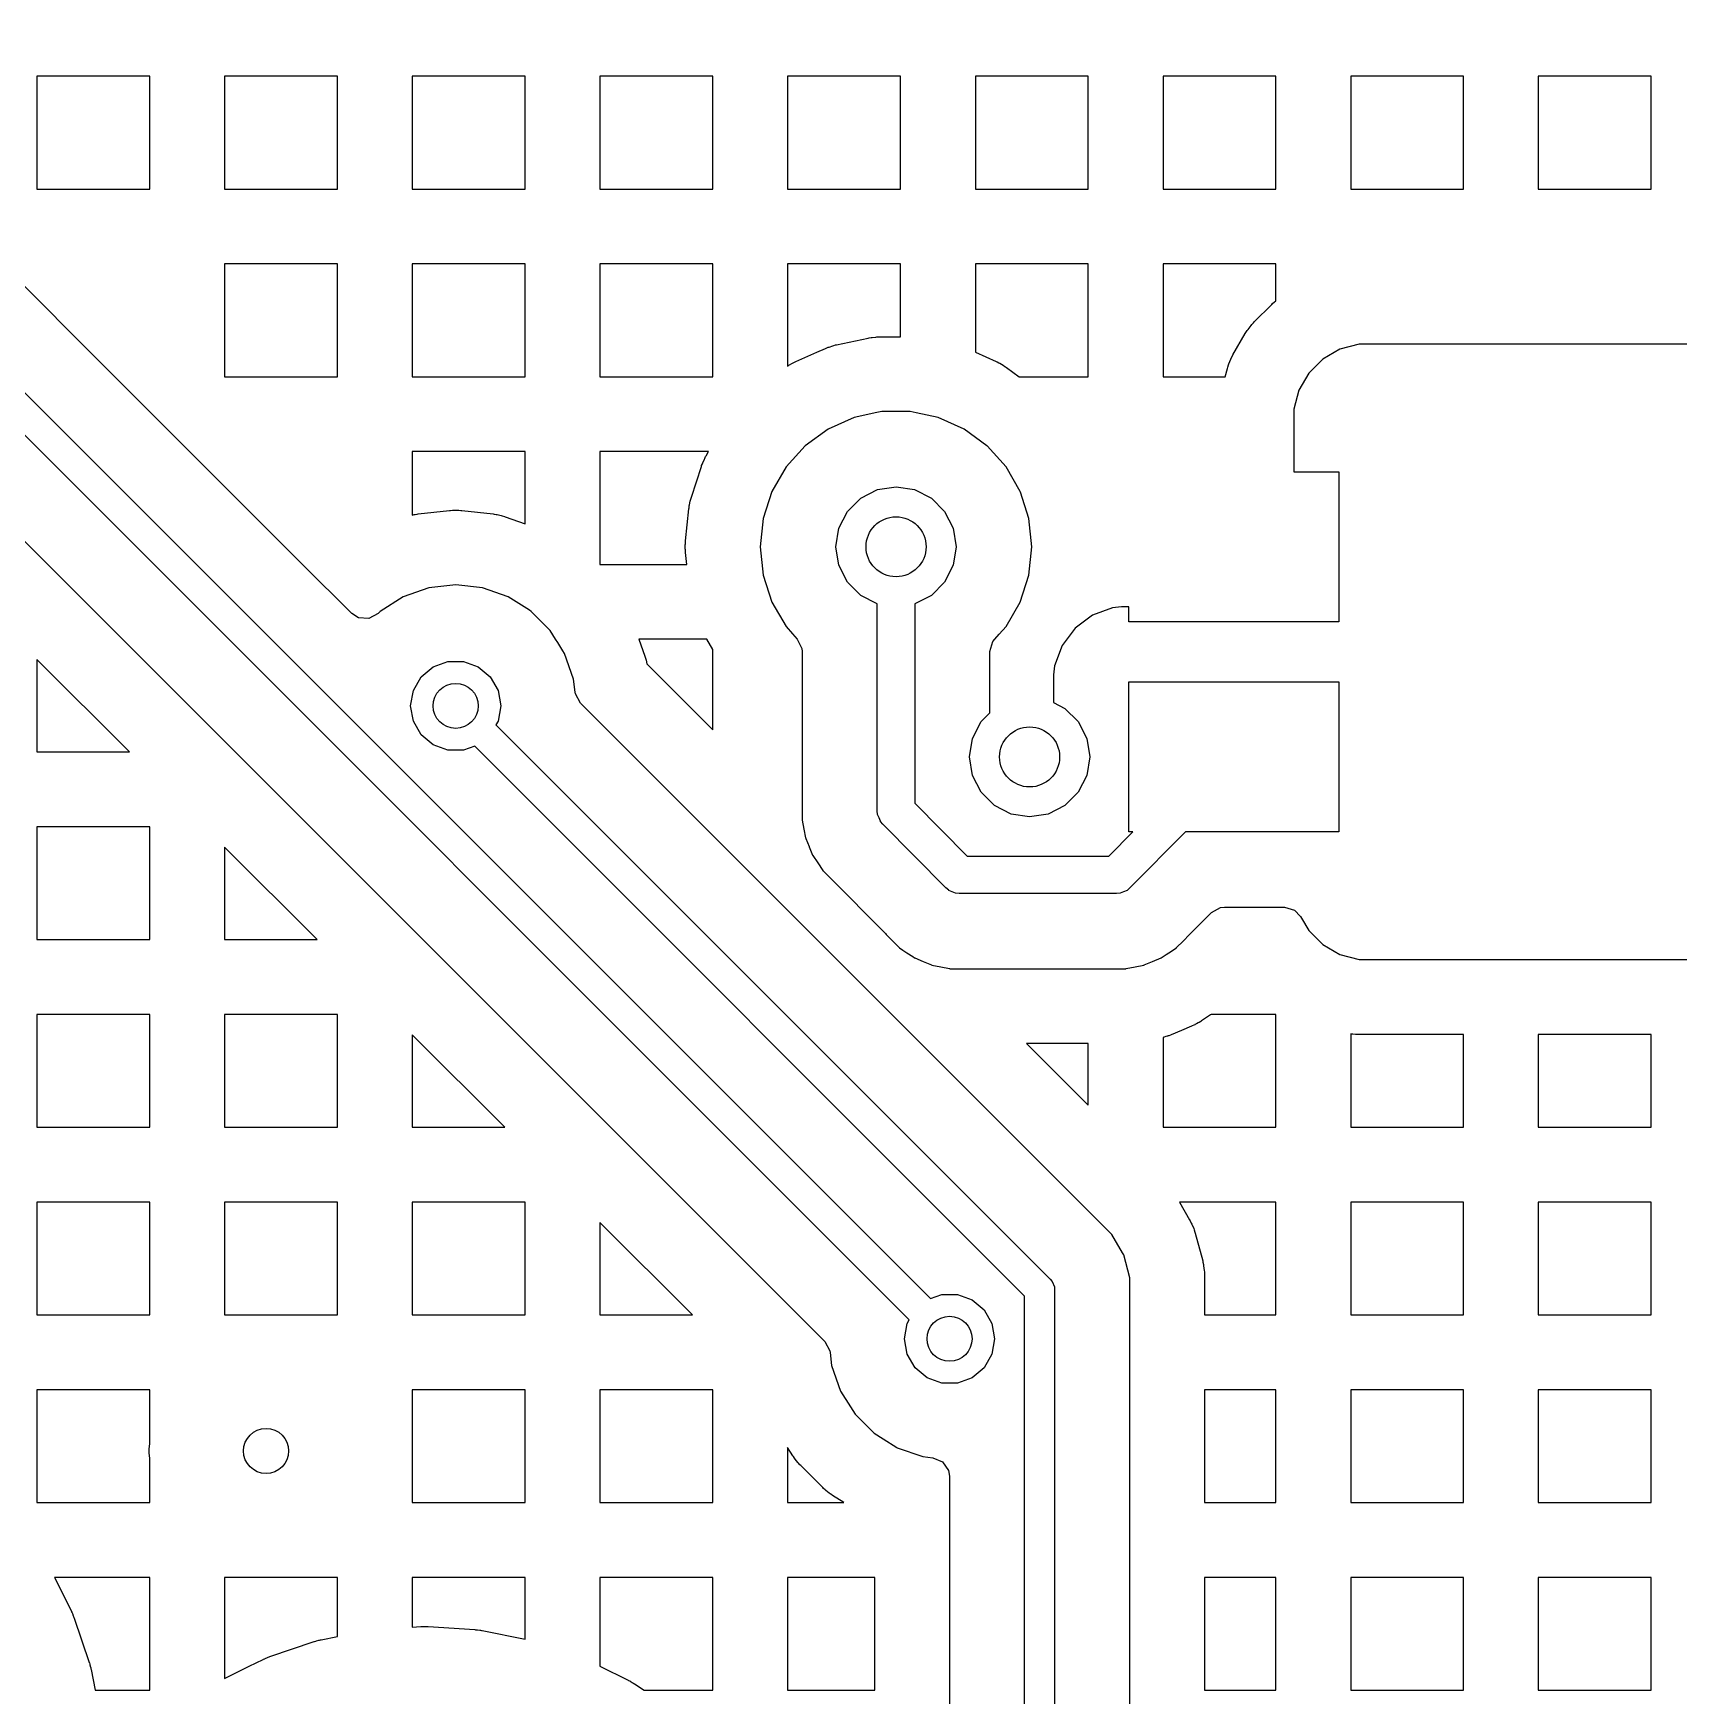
# Model space of a CAD drawing. Extents: x 2.49 to 8.57, y -5.87 to -1.87.
# Drawn here: x 7.4167 to 7.8482, y -4.618 to -4.182 of the extents above; entities that cross this region are included whole.
import ezdxf

# ---------------------------------------------------------------- set-up
doc = ezdxf.new("R2010")
doc.units = 0
doc.header["$MEASUREMENT"] = 0
doc.layers.add('BLACK', color=7, linetype='CONTINUOUS')

msp = doc.modelspace()

# ---------------------------------------------------------------- linework, layer by layer
at = {"layer": 'BLACK', "linetype": 'CONTINUOUS'}
for p, q in [((7.32014, -4.18197), (7.65196, -4.51379)), ((7.6464, -4.51937), (7.31573, -4.18869)), ((7.44725, -4.19323), (7.41764, -4.19323)), ((7.41764, -4.19323), (7.41764, -4.22284)), ((7.44725, -4.22284), (7.44725, -4.19323)), ((7.49646, -4.19323), (7.46686, -4.19323)), ((7.46686, -4.19323), (7.46686, -4.22284)), ((7.49646, -4.22284), (7.49646, -4.19323)), ((7.54568, -4.19323), (7.51607, -4.19323)), ((7.51607, -4.19323), (7.51607, -4.22284)), ((7.54568, -4.22284), (7.54568, -4.19323)), ((7.59489, -4.19323), (7.56528, -4.19323)), ((7.56528, -4.19323), (7.56528, -4.22284)), ((7.59489, -4.22284), (7.59489, -4.19323)), ((7.6441, -4.19323), (7.61449, -4.19323)), ((7.61449, -4.19323), (7.61449, -4.22284)), ((7.6441, -4.22284), (7.6441, -4.19323)), ((7.69331, -4.19323), (7.66371, -4.19323)), ((7.66371, -4.19323), (7.66371, -4.22284)), ((7.69331, -4.22284), (7.69331, -4.19323)), ((7.74253, -4.19323), (7.71292, -4.19323)), ((7.71292, -4.19323), (7.71292, -4.22284)), ((7.74253, -4.22284), (7.74253, -4.19323)), ((7.79174, -4.19323), (7.76213, -4.19323)), ((7.76213, -4.19323), (7.76213, -4.22284)), ((7.79174, -4.22284), (7.79174, -4.19323)), ((7.84095, -4.19323), (7.81134, -4.19323)), ((7.81134, -4.19323), (7.81134, -4.22284)), ((7.84095, -4.22284), (7.84095, -4.19323)), ((7.43808, -4.27205), (7.38887, -4.22284)), ((7.41764, -4.22284), (7.44725, -4.22284)), ((7.46686, -4.22284), (7.49646, -4.22284)), ((7.51607, -4.22284), (7.54568, -4.22284)), ((7.56528, -4.22284), (7.59489, -4.22284)), ((7.61449, -4.22284), (7.6441, -4.22284)), ((7.66371, -4.22284), (7.69331, -4.22284)), ((7.71292, -4.22284), (7.74253, -4.22284)), ((7.76213, -4.22284), (7.79174, -4.22284)), ((7.81134, -4.22284), (7.84095, -4.22284)), ((7.49646, -4.24244), (7.46686, -4.24244)), ((7.46686, -4.24244), (7.46686, -4.27205)), ((7.49646, -4.27205), (7.49646, -4.24244)), ((7.54568, -4.24244), (7.51607, -4.24244)), ((7.51607, -4.24244), (7.51607, -4.27205)), ((7.54568, -4.27205), (7.54568, -4.24244)), ((7.59489, -4.24244), (7.56528, -4.24244)), ((7.56528, -4.24244), (7.56528, -4.27205)), ((7.59489, -4.26927), (7.59489, -4.24244)), ((7.6441, -4.24244), (7.61449, -4.24244)), ((7.61449, -4.24244), (7.61449, -4.26927)), ((7.6441, -4.26159), (7.6441, -4.24244)), ((7.69331, -4.24244), (7.66371, -4.24244)), ((7.66371, -4.24244), (7.66371, -4.26564)), ((7.69331, -4.27205), (7.69331, -4.24244)), ((7.74253, -4.24244), (7.71292, -4.24244)), ((7.71292, -4.24244), (7.71292, -4.27205)), ((7.74253, -4.24387), (7.74253, -4.24244)), ((7.74253, -4.25214), (7.74253, -4.24387)), ((7.73684, -4.25767), (7.74142, -4.2531)), ((7.74142, -4.2531), (7.74165, -4.25288)), ((7.74165, -4.25288), (7.74214, -4.25245)), ((7.74214, -4.25245), (7.74238, -4.25225)), ((7.74238, -4.25225), (7.74253, -4.25214)), ((7.73503, -4.25992), (7.73522, -4.25966)), ((7.73522, -4.25966), (7.736, -4.25864)), ((7.736, -4.25864), (7.7362, -4.25839)), ((7.7362, -4.25839), (7.73663, -4.25791)), ((7.73663, -4.25791), (7.73684, -4.25767)), ((7.62535, -4.26426), (7.62633, -4.26394)), ((7.62633, -4.26394), (7.62657, -4.26387)), ((7.62657, -4.26387), (7.62707, -4.26373)), ((7.62707, -4.26373), (7.62732, -4.26367)), ((7.62732, -4.26367), (7.63561, -4.26191)), ((7.63561, -4.26191), (7.63586, -4.26186)), ((7.63586, -4.26186), (7.63637, -4.26178)), ((7.63637, -4.26178), (7.63663, -4.26175)), ((7.63663, -4.26175), (7.63765, -4.26164)), ((7.63765, -4.26164), (7.6379, -4.26162)), ((7.6379, -4.26162), (7.63842, -4.2616)), ((7.63842, -4.2616), (7.63867, -4.26159)), ((7.63867, -4.26159), (7.6441, -4.26159)), ((7.73127, -4.26633), (7.7345, -4.26072)), ((7.7345, -4.26072), (7.73467, -4.26045)), ((7.73467, -4.26045), (7.73503, -4.25992)), ((7.76433, -4.26348), (7.75932, -4.26482)), ((7.76952, -4.26348), (7.76433, -4.26348)), ((7.91126, -4.26348), (7.76952, -4.26348)), ((7.61573, -4.26854), (7.61596, -4.26842)), ((7.61596, -4.26842), (7.61642, -4.26818)), ((7.61642, -4.26818), (7.61665, -4.26807)), ((7.61665, -4.26807), (7.62212, -4.26564)), ((7.62212, -4.26564), (7.62439, -4.26462)), ((7.62439, -4.26462), (7.62463, -4.26453)), ((7.62463, -4.26453), (7.62511, -4.26434)), ((7.62511, -4.26434), (7.62535, -4.26426)), ((7.66371, -4.26564), (7.66918, -4.26807)), ((7.66918, -4.26807), (7.66941, -4.26818)), ((7.66941, -4.26818), (7.66987, -4.26842)), ((7.66987, -4.26842), (7.6701, -4.26854)), ((7.73021, -4.26867), (7.7307, -4.26748)), ((7.7307, -4.26748), (7.73083, -4.26719)), ((7.73083, -4.26719), (7.73112, -4.26661)), ((7.73112, -4.26661), (7.73127, -4.26633)), ((7.75483, -4.26742), (7.75116, -4.27108)), ((7.75932, -4.26482), (7.75483, -4.26742)), ((7.75483, -4.26742), (7.75483, -4.26742)), ((7.47437, -4.30834), (7.43808, -4.27205)), ((7.46686, -4.27205), (7.49646, -4.27205)), ((7.51607, -4.27205), (7.54568, -4.27205)), ((7.56528, -4.27205), (7.59489, -4.27205)), ((7.59489, -4.27205), (7.59489, -4.26927)), ((7.61449, -4.26927), (7.61462, -4.26919)), ((7.61462, -4.26919), (7.61484, -4.26905)), ((7.61484, -4.26905), (7.61573, -4.26854)), ((7.6701, -4.26854), (7.67098, -4.26905)), ((7.67098, -4.26905), (7.6712, -4.26919)), ((7.6712, -4.26919), (7.67164, -4.26947)), ((7.67164, -4.26947), (7.67185, -4.26961)), ((7.67185, -4.26961), (7.6752, -4.27205)), ((7.6752, -4.27205), (7.69331, -4.27205)), ((7.71292, -4.27205), (7.72922, -4.27205)), ((7.72922, -4.27205), (7.7298, -4.26988)), ((7.7298, -4.26988), (7.72989, -4.26958)), ((7.72989, -4.26958), (7.73009, -4.26897)), ((7.73009, -4.26897), (7.73021, -4.26867)), ((7.75116, -4.27108), (7.74857, -4.27558)), ((7.75116, -4.27108), (7.75116, -4.27108)), ((7.74857, -4.27558), (7.74722, -4.28059)), ((7.63791, -4.28147), (7.6319, -4.28274)), ((7.63919, -4.28119), (7.63791, -4.28147)), ((7.64664, -4.28119), (7.63919, -4.28119)), ((7.64819, -4.28152), (7.64664, -4.28119)), ((7.65393, -4.28274), (7.64819, -4.28152)), ((7.74722, -4.28059), (7.74722, -4.29696)), ((7.62509, -4.28578), (7.61906, -4.29016)), ((7.6319, -4.28274), (7.62509, -4.28578)), ((7.62509, -4.28578), (7.62509, -4.28578)), ((7.6319, -4.28274), (7.6319, -4.28274)), ((7.66074, -4.28578), (7.65393, -4.28274)), ((7.65393, -4.28274), (7.65393, -4.28274)), ((7.66675, -4.29014), (7.66074, -4.28578)), ((7.66074, -4.28578), (7.66074, -4.28578)), ((7.61906, -4.29016), (7.61407, -4.29569)), ((7.66677, -4.29016), (7.66675, -4.29014)), ((7.67175, -4.29569), (7.66677, -4.29016)), ((7.39353, -4.29437), (7.51007, -4.4109)), ((7.54568, -4.29165), (7.51607, -4.29165)), ((7.51607, -4.29165), (7.51607, -4.30834)), ((7.54568, -4.3106), (7.54568, -4.29165)), ((7.59377, -4.29165), (7.56528, -4.29165)), ((7.56528, -4.29165), (7.56528, -4.32126)), ((7.59213, -4.29488), (7.59223, -4.29464)), ((7.59223, -4.29464), (7.59265, -4.2937)), ((7.59265, -4.2937), (7.59276, -4.29347)), ((7.59276, -4.29347), (7.59299, -4.29301)), ((7.59299, -4.29301), (7.59311, -4.29279)), ((7.59311, -4.29279), (7.59377, -4.29165)), ((7.58924, -4.30367), (7.59186, -4.2956)), ((7.59186, -4.2956), (7.59194, -4.29536)), ((7.59194, -4.29536), (7.59213, -4.29488)), ((7.61407, -4.29569), (7.61035, -4.30215)), ((7.67548, -4.30215), (7.67175, -4.29569)), ((7.74722, -4.29696), (7.75906, -4.29696)), ((7.75906, -4.29696), (7.75906, -4.33633)), ((7.61035, -4.30215), (7.60804, -4.30924)), ((7.61035, -4.30215), (7.61035, -4.30215)), ((7.63366, -4.30391), (7.63805, -4.30167)), ((7.63805, -4.30167), (7.64291, -4.3009)), ((7.64291, -4.3009), (7.64778, -4.30167)), ((7.64778, -4.30167), (7.65217, -4.30391)), ((7.67555, -4.30235), (7.67548, -4.30215)), ((7.67548, -4.30215), (7.67548, -4.30215)), ((7.67548, -4.30215), (7.67548, -4.30215)), ((7.67778, -4.30924), (7.67555, -4.30235)), ((7.51764, -4.30804), (7.52579, -4.30712)), ((7.52579, -4.30712), (7.52607, -4.3071)), ((7.52607, -4.3071), (7.52662, -4.30707)), ((7.52662, -4.30707), (7.52689, -4.30706)), ((7.52689, -4.30706), (7.52799, -4.30706)), ((7.52799, -4.30706), (7.52827, -4.30707)), ((7.52827, -4.30707), (7.52882, -4.3071)), ((7.52882, -4.3071), (7.52909, -4.30712)), ((7.52909, -4.30712), (7.53724, -4.30804)), ((7.58771, -4.31511), (7.5886, -4.30668)), ((7.5886, -4.30668), (7.58863, -4.30642)), ((7.58863, -4.30642), (7.58871, -4.30591)), ((7.58871, -4.30591), (7.58876, -4.30566)), ((7.58876, -4.30566), (7.58897, -4.30466)), ((7.58897, -4.30466), (7.58903, -4.30441)), ((7.58903, -4.30441), (7.58917, -4.30391)), ((7.58917, -4.30391), (7.58924, -4.30367)), ((7.62794, -4.31178), (7.63017, -4.30739)), ((7.63017, -4.30739), (7.63366, -4.30391)), ((7.65217, -4.30391), (7.65565, -4.30739)), ((7.65565, -4.30739), (7.65789, -4.31178)), ((7.48729, -4.32126), (7.47437, -4.30834)), ((7.51607, -4.30834), (7.51656, -4.30823)), ((7.51656, -4.30823), (7.51683, -4.30817)), ((7.51683, -4.30817), (7.51737, -4.30808)), ((7.51737, -4.30808), (7.51764, -4.30804)), ((7.53724, -4.30804), (7.53751, -4.30808)), ((7.53751, -4.30808), (7.53806, -4.30817)), ((7.53806, -4.30817), (7.53833, -4.30823)), ((7.53833, -4.30823), (7.5394, -4.30847)), ((7.5394, -4.30847), (7.53966, -4.30854)), ((7.53966, -4.30854), (7.5402, -4.30869)), ((7.5402, -4.30869), (7.54046, -4.30878)), ((7.54046, -4.30878), (7.54568, -4.3106)), ((7.60804, -4.30924), (7.60727, -4.31665)), ((7.60804, -4.30924), (7.60804, -4.30924)), ((7.62717, -4.31665), (7.62794, -4.31178)), ((7.65789, -4.31178), (7.65866, -4.31665)), ((7.67856, -4.31665), (7.67778, -4.30924)), ((7.58766, -4.31613), (7.58767, -4.31588)), ((7.58766, -4.31716), (7.58766, -4.31613)), ((7.58767, -4.31588), (7.58769, -4.31536)), ((7.58769, -4.31536), (7.58771, -4.31511)), ((7.58767, -4.31742), (7.58766, -4.31716)), ((7.58769, -4.31793), (7.58767, -4.31742)), ((7.58771, -4.31819), (7.58769, -4.31793)), ((7.58804, -4.32126), (7.58771, -4.31819)), ((7.60727, -4.31665), (7.60804, -4.32406)), ((7.62794, -4.32151), (7.62717, -4.31665)), ((7.65866, -4.31665), (7.65789, -4.32151)), ((7.67778, -4.32406), (7.67856, -4.31665)), ((7.50019, -4.33416), (7.48729, -4.32126)), ((7.56528, -4.32126), (7.58804, -4.32126)), ((7.60804, -4.32406), (7.60804, -4.32406)), ((7.60804, -4.32406), (7.61035, -4.33115)), ((7.63017, -4.3259), (7.62794, -4.32151)), ((7.65789, -4.32151), (7.65565, -4.3259)), ((7.67548, -4.33115), (7.67778, -4.32406)), ((7.52039, -4.32746), (7.51368, -4.32981)), ((7.52744, -4.32667), (7.52039, -4.32746)), ((7.52039, -4.32746), (7.52039, -4.32746)), ((7.5345, -4.32746), (7.52744, -4.32667)), ((7.52744, -4.32667), (7.52744, -4.32667)), ((7.5412, -4.32981), (7.5345, -4.32746)), ((7.5345, -4.32746), (7.5345, -4.32746)), ((7.63366, -4.32939), (7.63017, -4.3259)), ((7.63799, -4.3316), (7.63366, -4.32939)), ((7.65217, -4.32939), (7.64783, -4.3316)), ((7.65565, -4.3259), (7.65217, -4.32939)), ((7.50767, -4.33359), (7.5071, -4.33416)), ((7.51368, -4.32981), (7.50767, -4.33359)), ((7.54677, -4.33331), (7.5412, -4.32981)), ((7.54722, -4.33359), (7.54677, -4.33331)), ((7.55224, -4.33861), (7.54722, -4.33359)), ((7.61035, -4.33115), (7.61035, -4.33115)), ((7.61035, -4.33115), (7.61407, -4.3376)), ((7.63799, -4.38594), (7.63799, -4.3316)), ((7.64783, -4.3316), (7.64783, -4.38391)), ((7.67175, -4.3376), (7.67548, -4.33115)), ((7.69971, -4.33263), (7.6944, -4.33461)), ((7.70205, -4.33238), (7.69971, -4.33263)), ((7.70394, -4.33238), (7.70205, -4.33238)), ((7.70205, -4.33238), (7.70205, -4.33238)), ((7.70394, -4.33633), (7.70394, -4.33238)), ((7.50194, -4.33528), (7.50019, -4.33416)), ((7.50468, -4.33548), (7.50194, -4.33528)), ((7.5071, -4.33416), (7.50468, -4.33548)), ((7.61407, -4.3376), (7.61578, -4.33949)), ((7.66995, -4.3396), (7.67175, -4.3376)), ((7.68986, -4.338), (7.68646, -4.34254)), ((7.6944, -4.33461), (7.68986, -4.338)), ((7.68986, -4.338), (7.68986, -4.338)), ((7.6944, -4.33461), (7.6944, -4.33461)), ((7.75906, -4.33633), (7.70394, -4.33633)), ((7.55366, -4.34087), (7.55224, -4.33861)), ((7.55422, -4.34176), (7.55366, -4.34087)), ((7.55557, -4.34391), (7.55422, -4.34176)), ((7.59332, -4.34087), (7.57548, -4.34087)), ((7.57548, -4.34087), (7.57705, -4.34537)), ((7.59489, -4.34358), (7.59332, -4.34087)), ((7.61578, -4.33949), (7.61703, -4.34089)), ((7.61703, -4.34089), (7.61822, -4.34337)), ((7.66754, -4.34415), (7.66831, -4.34152)), ((7.66831, -4.34152), (7.66879, -4.34089)), ((7.66879, -4.34089), (7.66995, -4.3396)), ((7.68646, -4.34254), (7.68448, -4.34785)), ((7.68646, -4.34254), (7.68646, -4.34254)), ((7.44191, -4.37047), (7.41764, -4.34621)), ((7.41764, -4.34621), (7.41764, -4.37047)), ((7.52154, -4.34815), (7.52539, -4.34675)), ((7.52539, -4.34675), (7.52949, -4.34675)), ((7.52949, -4.34675), (7.53335, -4.34815)), ((7.55602, -4.34462), (7.55557, -4.34391)), ((7.55836, -4.35133), (7.55602, -4.34462)), ((7.57705, -4.34537), (7.57713, -4.34563)), ((7.57713, -4.34563), (7.57729, -4.34616)), ((7.57729, -4.34616), (7.57736, -4.34643)), ((7.57736, -4.34643), (7.57756, -4.34734)), ((7.59489, -4.36467), (7.59489, -4.34358)), ((7.61822, -4.34337), (7.61829, -4.34415)), ((7.61829, -4.34415), (7.61829, -4.38586)), ((7.66754, -4.36018), (7.66754, -4.34415)), ((7.51634, -4.35434), (7.5184, -4.35079)), ((7.5184, -4.35079), (7.52154, -4.34815)), ((7.53335, -4.34815), (7.53649, -4.35079)), ((7.53649, -4.35079), (7.53854, -4.35434)), ((7.55875, -4.35475), (7.55836, -4.35133)), ((7.57756, -4.34734), (7.59489, -4.36467)), ((7.68448, -4.34785), (7.68423, -4.3502)), ((7.68423, -4.3502), (7.68423, -4.3502)), ((7.68423, -4.3502), (7.68423, -4.35751)), ((7.51563, -4.35838), (7.51634, -4.35434)), ((7.53854, -4.35434), (7.53925, -4.35838)), ((7.55883, -4.35524), (7.55875, -4.35475)), ((7.56015, -4.35765), (7.55883, -4.35524)), ((7.70394, -4.39145), (7.70394, -4.35208)), ((7.70394, -4.35208), (7.75906, -4.35208)), ((7.75906, -4.35208), (7.75906, -4.39145)), ((7.51634, -4.36242), (7.51563, -4.35838)), ((7.53925, -4.35838), (7.53854, -4.36242)), ((7.63066, -4.42816), (7.56015, -4.35765)), ((7.68423, -4.35751), (7.68721, -4.35903)), ((7.68721, -4.35903), (7.69069, -4.36251)), ((7.5184, -4.36598), (7.51634, -4.36242)), ((7.53854, -4.36242), (7.538, -4.36337)), ((7.538, -4.36337), (7.68336, -4.50873)), ((7.66298, -4.3669), (7.66521, -4.36251)), ((7.66521, -4.36251), (7.66754, -4.36018)), ((7.69069, -4.36251), (7.69293, -4.3669)), ((7.52154, -4.36861), (7.5184, -4.36598)), ((7.52539, -4.37002), (7.52154, -4.36861)), ((7.6622, -4.37177), (7.66298, -4.3669)), ((7.69293, -4.3669), (7.6937, -4.37177)), ((7.41764, -4.37047), (7.44191, -4.37047)), ((7.52949, -4.37002), (7.52539, -4.37002)), ((7.53244, -4.36894), (7.52949, -4.37002)), ((7.67664, -4.51315), (7.53244, -4.36894)), ((7.66298, -4.37663), (7.6622, -4.37177)), ((7.6937, -4.37177), (7.69293, -4.37663)), ((7.66521, -4.38102), (7.66298, -4.37663)), ((7.69293, -4.37663), (7.69069, -4.38102)), ((7.6687, -4.38451), (7.66521, -4.38102)), ((7.69069, -4.38102), (7.68721, -4.38451)), ((7.61829, -4.38588), (7.61828, -4.38812)), ((7.61829, -4.38586), (7.61829, -4.38588)), ((7.63808, -4.38685), (7.63799, -4.38594)), ((7.64783, -4.38391), (7.66154, -4.39775)), ((7.67309, -4.38674), (7.6687, -4.38451)), ((7.68721, -4.38451), (7.68282, -4.38674)), ((7.44725, -4.39008), (7.41764, -4.39008)), ((7.41764, -4.39008), (7.41764, -4.41969)), ((7.44725, -4.41969), (7.44725, -4.39008)), ((7.61828, -4.38812), (7.61828, -4.38825)), ((7.61828, -4.38825), (7.61828, -4.38829)), ((7.61828, -4.38829), (7.61828, -4.38831)), ((7.61828, -4.38831), (7.61829, -4.38836)), ((7.61829, -4.38836), (7.61875, -4.39068)), ((7.63808, -4.38688), (7.63808, -4.38685)), ((7.63809, -4.38688), (7.63808, -4.38688)), ((7.63809, -4.3869), (7.63809, -4.38688)), ((7.63845, -4.38777), (7.63809, -4.3869)), ((7.63881, -4.38865), (7.63845, -4.38777)), ((7.63882, -4.38867), (7.63881, -4.38865)), ((7.63884, -4.38869), (7.63882, -4.38867)), ((7.63882, -4.38867), (7.63882, -4.38867)), ((7.63942, -4.3894), (7.63884, -4.38869)), ((7.65599, -4.40613), (7.63942, -4.3894)), ((7.67795, -4.38751), (7.67309, -4.38674)), ((7.68282, -4.38674), (7.67795, -4.38751)), ((7.61875, -4.39068), (7.61875, -4.3907)), ((7.61875, -4.3907), (7.6192, -4.39301)), ((7.6192, -4.39301), (7.61921, -4.39306)), ((7.61921, -4.39306), (7.61922, -4.39308)), ((7.61922, -4.39308), (7.61923, -4.39312)), ((7.61923, -4.39312), (7.62014, -4.3953)), ((7.6987, -4.39775), (7.70497, -4.39145)), ((7.70497, -4.39145), (7.70394, -4.39145)), ((7.71885, -4.39145), (7.70424, -4.40614)), ((7.75906, -4.39145), (7.71885, -4.39145)), ((7.49112, -4.41969), (7.46686, -4.39542)), ((7.46686, -4.39542), (7.46686, -4.41969)), ((7.62014, -4.3953), (7.62014, -4.39532)), ((7.62014, -4.39532), (7.62104, -4.3975)), ((7.62104, -4.3975), (7.62106, -4.39755)), ((7.62106, -4.39755), (7.62107, -4.39757)), ((7.62107, -4.39757), (7.62109, -4.3976)), ((7.62109, -4.3976), (7.6224, -4.39956)), ((7.66154, -4.39775), (7.6987, -4.39775)), ((7.6224, -4.39956), (7.62241, -4.39958)), ((7.62241, -4.39958), (7.62371, -4.40155)), ((7.62371, -4.40155), (7.62371, -4.40155)), ((7.62371, -4.40155), (7.62371, -4.40155)), ((7.62371, -4.40155), (7.62374, -4.40158)), ((7.62374, -4.40158), (7.62376, -4.4016)), ((7.62376, -4.4016), (7.62378, -4.40164)), ((7.62378, -4.40164), (7.62545, -4.4033)), ((7.62545, -4.4033), (7.62546, -4.40332)), ((7.62546, -4.40332), (7.64012, -4.41811)), ((7.65673, -4.40675), (7.65599, -4.40613)), ((7.65675, -4.40675), (7.65673, -4.40675)), ((7.65675, -4.40676), (7.65675, -4.40675)), ((7.65763, -4.40713), (7.65675, -4.40676)), ((7.65851, -4.40749), (7.65763, -4.40713)), ((7.65852, -4.40749), (7.65851, -4.40749)), ((7.65853, -4.4075), (7.65852, -4.40749)), ((7.65949, -4.40759), (7.65853, -4.4075)), ((7.70075, -4.40759), (7.65949, -4.40759)), ((7.70171, -4.4075), (7.70075, -4.40759)), ((7.70172, -4.4075), (7.70171, -4.4075)), ((7.70171, -4.4075), (7.70171, -4.4075)), ((7.7026, -4.40713), (7.70172, -4.4075)), ((7.70348, -4.40676), (7.7026, -4.40713)), ((7.70349, -4.40676), (7.70348, -4.40676)), ((7.70424, -4.40614), (7.70349, -4.40676)), ((7.70349, -4.40676), (7.70349, -4.40676)), ((7.51007, -4.4109), (7.62425, -4.52508)), ((7.72561, -4.41259), (7.72802, -4.41127)), ((7.72802, -4.41127), (7.72907, -4.41116)), ((7.72907, -4.41116), (7.74478, -4.41116)), ((7.74478, -4.41116), (7.74742, -4.41193)), ((7.74742, -4.41193), (7.74901, -4.4136)), ((7.72008, -4.41815), (7.72308, -4.41514)), ((7.72308, -4.41514), (7.72561, -4.41259)), ((7.74901, -4.4136), (7.74928, -4.41407)), ((7.74928, -4.41407), (7.75116, -4.41733)), ((7.41764, -4.41969), (7.44725, -4.41969)), ((7.46686, -4.41969), (7.49112, -4.41969)), ((7.64012, -4.41811), (7.64029, -4.4183)), ((7.64029, -4.4183), (7.64203, -4.42003)), ((7.64203, -4.42003), (7.64204, -4.42005)), ((7.64204, -4.42005), (7.6437, -4.42173)), ((7.7165, -4.42176), (7.71818, -4.42007)), ((7.71818, -4.42007), (7.71988, -4.41837)), ((7.71988, -4.41837), (7.71999, -4.41825)), ((7.71988, -4.41837), (7.71988, -4.41837)), ((7.71999, -4.41825), (7.72008, -4.41815)), ((7.75116, -4.41733), (7.75483, -4.421)), ((7.75483, -4.421), (7.75932, -4.42359)), ((7.6437, -4.42173), (7.64374, -4.42176)), ((7.64374, -4.42176), (7.64376, -4.42178)), ((7.64376, -4.42178), (7.64379, -4.4218)), ((7.64379, -4.4218), (7.64379, -4.4218)), ((7.64379, -4.4218), (7.64379, -4.4218)), ((7.64379, -4.4218), (7.6447, -4.42241)), ((7.6447, -4.42241), (7.64575, -4.42311)), ((7.64575, -4.42311), (7.64577, -4.42312)), ((7.64577, -4.42312), (7.64729, -4.42415)), ((7.64729, -4.42415), (7.64772, -4.42444)), ((7.64772, -4.42444), (7.64776, -4.42446)), ((7.64776, -4.42446), (7.64778, -4.42447)), ((7.64778, -4.42447), (7.64782, -4.42449)), ((7.64782, -4.42449), (7.65, -4.4254)), ((7.65, -4.4254), (7.65003, -4.42541)), ((7.65003, -4.42541), (7.65219, -4.42632)), ((7.70799, -4.42633), (7.7102, -4.42541)), ((7.7102, -4.42541), (7.71241, -4.42449)), ((7.71241, -4.42449), (7.71244, -4.42448)), ((7.71241, -4.42449), (7.71241, -4.42449)), ((7.71244, -4.42448), (7.71247, -4.42446)), ((7.71244, -4.42448), (7.71244, -4.42448)), ((7.71247, -4.42446), (7.71377, -4.42359)), ((7.71247, -4.42446), (7.71247, -4.42446)), ((7.71247, -4.42446), (7.71247, -4.42446)), ((7.71377, -4.42359), (7.71445, -4.42313)), ((7.71445, -4.42313), (7.71445, -4.42313)), ((7.71445, -4.42313), (7.71446, -4.42313)), ((7.71446, -4.42313), (7.71645, -4.4218)), ((7.71645, -4.4218), (7.71646, -4.42179)), ((7.71645, -4.4218), (7.71645, -4.4218)), ((7.71645, -4.4218), (7.71645, -4.4218)), ((7.71646, -4.42178), (7.71649, -4.42176)), ((7.71646, -4.42179), (7.71646, -4.42178)), ((7.71649, -4.42176), (7.71649, -4.42176)), ((7.71649, -4.42176), (7.7165, -4.42176)), ((7.75932, -4.42359), (7.76433, -4.42493)), ((7.76433, -4.42493), (7.76433, -4.42493)), ((7.76433, -4.42493), (7.91126, -4.42493)), ((7.64781, -4.44532), (7.63066, -4.42816)), ((7.65219, -4.42632), (7.65219, -4.42632)), ((7.65219, -4.42632), (7.6522, -4.42632)), ((7.6522, -4.42632), (7.65225, -4.42633)), ((7.65225, -4.42633), (7.65227, -4.42634)), ((7.65227, -4.42634), (7.6523, -4.42635)), ((7.6523, -4.42635), (7.65231, -4.42635)), ((7.65231, -4.42635), (7.65231, -4.42635)), ((7.65231, -4.42635), (7.65462, -4.42681)), ((7.65462, -4.42681), (7.65463, -4.42681)), ((7.65463, -4.42681), (7.65695, -4.42729)), ((7.65695, -4.42729), (7.65695, -4.42729)), ((7.65695, -4.42729), (7.65695, -4.42729)), ((7.65695, -4.42729), (7.65699, -4.42729)), ((7.65699, -4.42729), (7.65701, -4.42729)), ((7.65701, -4.42729), (7.65706, -4.4273)), ((7.65706, -4.4273), (7.65706, -4.4273)), ((7.65706, -4.4273), (7.65706, -4.4273)), ((7.65706, -4.4273), (7.65941, -4.4273)), ((7.65941, -4.4273), (7.65944, -4.4273)), ((7.65944, -4.4273), (7.6618, -4.42731)), ((7.6618, -4.42731), (7.6618, -4.42731)), ((7.6618, -4.42731), (7.6619, -4.42731)), ((7.6619, -4.42731), (7.66214, -4.4273)), ((7.66214, -4.4273), (7.69809, -4.4273)), ((7.69809, -4.4273), (7.69822, -4.4273)), ((7.69822, -4.4273), (7.69839, -4.4273)), ((7.69839, -4.4273), (7.69839, -4.4273)), ((7.69839, -4.4273), (7.70078, -4.4273)), ((7.70078, -4.4273), (7.70078, -4.4273)), ((7.70078, -4.4273), (7.70317, -4.4273)), ((7.70317, -4.4273), (7.70321, -4.42729)), ((7.70321, -4.42729), (7.70322, -4.42729)), ((7.70322, -4.42729), (7.70324, -4.42729)), ((7.70324, -4.42729), (7.70558, -4.42682)), ((7.70324, -4.42729), (7.70324, -4.42729)), ((7.70324, -4.42729), (7.70324, -4.42729)), ((7.70558, -4.42682), (7.70793, -4.42635)), ((7.70793, -4.42635), (7.70793, -4.42635)), ((7.70793, -4.42635), (7.70793, -4.42635)), ((7.70793, -4.42635), (7.70795, -4.42635)), ((7.70795, -4.42634), (7.70799, -4.42633)), ((7.70795, -4.42635), (7.70795, -4.42634)), ((7.70799, -4.42633), (7.70799, -4.42633)), ((7.70799, -4.42633), (7.70799, -4.42633)), ((7.44725, -4.43929), (7.41764, -4.43929)), ((7.41764, -4.43929), (7.41764, -4.4689)), ((7.44725, -4.4689), (7.44725, -4.43929)), ((7.49646, -4.43929), (7.46686, -4.43929)), ((7.46686, -4.43929), (7.46686, -4.4689)), ((7.49646, -4.4689), (7.49646, -4.43929)), ((7.72036, -4.44242), (7.71773, -4.44352)), ((7.72059, -4.44232), (7.72036, -4.44242)), ((7.72103, -4.44211), (7.72059, -4.44232)), ((7.72125, -4.442), (7.72103, -4.44211)), ((7.72128, -4.44199), (7.72125, -4.442)), ((7.7213, -4.44198), (7.72128, -4.44199)), ((7.72169, -4.44176), (7.7213, -4.44198)), ((7.72211, -4.44154), (7.72169, -4.44176)), ((7.72169, -4.44176), (7.72169, -4.44176)), ((7.72213, -4.44153), (7.72211, -4.44154)), ((7.72217, -4.44151), (7.72213, -4.44153)), ((7.72238, -4.44139), (7.72217, -4.44151)), ((7.7228, -4.44114), (7.72238, -4.44139)), ((7.723, -4.44101), (7.7228, -4.44114)), ((7.72539, -4.4394), (7.723, -4.44101)), ((7.72556, -4.43929), (7.72539, -4.4394)), ((7.74253, -4.43929), (7.72556, -4.43929)), ((7.74253, -4.4689), (7.74253, -4.43929)), ((7.54034, -4.4689), (7.51607, -4.44463)), ((7.51607, -4.44463), (7.51607, -4.4689)), ((7.6494, -4.4469), (7.64781, -4.44532)), ((7.691, -4.4885), (7.6494, -4.4469)), ((7.69331, -4.4469), (7.67713, -4.4469)), ((7.67713, -4.4469), (7.69331, -4.46309)), ((7.69331, -4.46309), (7.69331, -4.4469)), ((7.71295, -4.44531), (7.71292, -4.44532)), ((7.71292, -4.44532), (7.71292, -4.4689)), ((7.71318, -4.44525), (7.71295, -4.44531)), ((7.7132, -4.44524), (7.71318, -4.44525)), ((7.71322, -4.44524), (7.7132, -4.44524)), ((7.71366, -4.4451), (7.71322, -4.44524)), ((7.71414, -4.44496), (7.71366, -4.4451)), ((7.71366, -4.4451), (7.71366, -4.4451)), ((7.71415, -4.44495), (7.71414, -4.44496)), ((7.71417, -4.44495), (7.71415, -4.44495)), ((7.71441, -4.44487), (7.71417, -4.44495)), ((7.71487, -4.4447), (7.71441, -4.44487)), ((7.71509, -4.44461), (7.71487, -4.4447)), ((7.71773, -4.44352), (7.71509, -4.44461)), ((7.76241, -4.44446), (7.76213, -4.44442)), ((7.76213, -4.44442), (7.76213, -4.4689)), ((7.76273, -4.44449), (7.76241, -4.44446)), ((7.76337, -4.44453), (7.76273, -4.44449)), ((7.76369, -4.44454), (7.76337, -4.44453)), ((7.79174, -4.44454), (7.76369, -4.44454)), ((7.79174, -4.4689), (7.79174, -4.44454)), ((7.84095, -4.44454), (7.81134, -4.44454)), ((7.81134, -4.44454), (7.81134, -4.4689)), ((7.84095, -4.4689), (7.84095, -4.44454)), ((7.41764, -4.4689), (7.44725, -4.4689)), ((7.46686, -4.4689), (7.49646, -4.4689)), ((7.51607, -4.4689), (7.54034, -4.4689)), ((7.71292, -4.4689), (7.74253, -4.4689)), ((7.76213, -4.4689), (7.79174, -4.4689)), ((7.81134, -4.4689), (7.84095, -4.4689)), ((7.44725, -4.4885), (7.41764, -4.4885)), ((7.41764, -4.4885), (7.41764, -4.51811)), ((7.44725, -4.51811), (7.44725, -4.4885)), ((7.49646, -4.4885), (7.46686, -4.4885)), ((7.46686, -4.4885), (7.46686, -4.51811)), ((7.49646, -4.51811), (7.49646, -4.4885)), ((7.54568, -4.4885), (7.51607, -4.4885)), ((7.51607, -4.4885), (7.51607, -4.51811)), ((7.54568, -4.51811), (7.54568, -4.4885)), ((7.69949, -4.497), (7.691, -4.4885)), ((7.74253, -4.4885), (7.71723, -4.4885)), ((7.71723, -4.4885), (7.71991, -4.49314)), ((7.74253, -4.51811), (7.74253, -4.4885)), ((7.79174, -4.4885), (7.76213, -4.4885)), ((7.76213, -4.4885), (7.76213, -4.51811)), ((7.79174, -4.51811), (7.79174, -4.4885)), ((7.84095, -4.4885), (7.81134, -4.4885)), ((7.81134, -4.4885), (7.81134, -4.51811)), ((7.84095, -4.51811), (7.84095, -4.4885)), ((7.58955, -4.51811), (7.56528, -4.49384)), ((7.56528, -4.49384), (7.56528, -4.51811)), ((7.71991, -4.49314), (7.72006, -4.49343)), ((7.72006, -4.49343), (7.72034, -4.494)), ((7.72034, -4.494), (7.72048, -4.4943)), ((7.72048, -4.4943), (7.72097, -4.49548)), ((7.6995, -4.497), (7.69949, -4.497)), ((7.70228, -4.50183), (7.6995, -4.497)), ((7.72097, -4.49548), (7.72108, -4.49578)), ((7.72108, -4.49578), (7.72129, -4.49639)), ((7.72129, -4.49639), (7.72138, -4.4967)), ((7.72138, -4.4967), (7.72332, -4.50395)), ((7.70261, -4.50239), (7.70228, -4.50183)), ((7.70422, -4.5084), (7.70261, -4.50239)), ((7.72332, -4.50395), (7.7234, -4.50426)), ((7.7234, -4.50426), (7.72352, -4.50489)), ((7.72352, -4.50489), (7.72357, -4.50521)), ((7.72357, -4.50521), (7.72374, -4.50648)), ((7.72374, -4.50648), (7.72377, -4.5068)), ((7.72377, -4.5068), (7.72381, -4.50744)), ((7.72381, -4.50744), (7.72382, -4.50776)), ((7.72382, -4.50776), (7.72382, -4.51543)), ((7.68336, -4.50873), (7.68385, -4.50933)), ((7.68385, -4.50933), (7.68444, -4.51075)), ((7.68444, -4.51075), (7.68451, -4.51152)), ((7.68451, -4.51152), (7.68451, -4.75998)), ((7.70422, -4.51502), (7.70422, -4.5084)), ((7.70422, -4.5084), (7.70422, -4.5084)), ((7.65196, -4.51379), (7.6549, -4.51272)), ((7.6549, -4.51272), (7.65901, -4.51272)), ((7.65901, -4.51272), (7.66286, -4.51413)), ((7.66286, -4.51413), (7.666, -4.51676)), ((7.666, -4.51676), (7.66805, -4.52032)), ((7.67664, -4.75712), (7.67664, -4.51315)), ((7.70422, -4.56732), (7.70422, -4.51502)), ((7.70422, -4.51502), (7.70422, -4.51502)), ((7.72382, -4.51543), (7.72382, -4.51543)), ((7.72382, -4.51543), (7.72382, -4.51811)), ((7.41764, -4.51811), (7.44725, -4.51811)), ((7.46686, -4.51811), (7.49646, -4.51811)), ((7.51607, -4.51811), (7.54568, -4.51811)), ((7.56528, -4.51811), (7.58955, -4.51811)), ((7.64514, -4.52436), (7.64586, -4.52032)), ((7.64586, -4.52032), (7.6464, -4.51937)), ((7.66805, -4.52032), (7.66877, -4.52436)), ((7.72382, -4.51811), (7.74253, -4.51811)), ((7.76213, -4.51811), (7.79174, -4.51811)), ((7.81134, -4.51811), (7.84095, -4.51811)), ((7.62425, -4.52508), (7.62557, -4.5275)), ((7.64586, -4.52839), (7.64514, -4.52436)), ((7.66877, -4.52436), (7.66805, -4.52839)), ((7.62557, -4.5275), (7.62565, -4.52799)), ((7.62565, -4.52799), (7.62603, -4.53141)), ((7.64791, -4.53195), (7.64586, -4.52839)), ((7.66805, -4.52839), (7.666, -4.53195)), ((7.62603, -4.53141), (7.62838, -4.53812)), ((7.65105, -4.53458), (7.64791, -4.53195)), ((7.666, -4.53195), (7.66286, -4.53458)), ((7.44725, -4.53772), (7.41764, -4.53772)), ((7.41764, -4.53772), (7.41764, -4.56732)), ((7.44725, -4.55189), (7.44725, -4.53772)), ((7.54568, -4.53772), (7.51607, -4.53772)), ((7.51607, -4.53772), (7.51607, -4.56732)), ((7.54568, -4.56732), (7.54568, -4.53772)), ((7.59489, -4.53772), (7.56528, -4.53772)), ((7.56528, -4.53772), (7.56528, -4.56732)), ((7.59489, -4.56732), (7.59489, -4.53772)), ((7.62838, -4.53812), (7.63097, -4.54224)), ((7.6549, -4.53599), (7.65105, -4.53458)), ((7.65901, -4.53599), (7.6549, -4.53599)), ((7.66286, -4.53458), (7.65901, -4.53599)), ((7.74253, -4.53772), (7.72382, -4.53772)), ((7.72382, -4.53772), (7.72382, -4.56732)), ((7.74253, -4.56732), (7.74253, -4.53772)), ((7.79174, -4.53772), (7.76213, -4.53772)), ((7.76213, -4.53772), (7.76213, -4.56732)), ((7.79174, -4.56732), (7.79174, -4.53772)), ((7.84095, -4.53772), (7.81134, -4.53772)), ((7.81134, -4.53772), (7.81134, -4.56732)), ((7.84095, -4.56732), (7.84095, -4.53772)), ((7.63097, -4.54224), (7.63216, -4.54413)), ((7.63216, -4.54413), (7.63718, -4.54915)), ((7.44709, -4.55319), (7.44725, -4.55189)), ((7.63718, -4.54915), (7.63954, -4.55063)), ((7.63954, -4.55063), (7.64316, -4.55291)), ((7.44709, -4.55437), (7.44709, -4.55319)), ((7.44725, -4.55567), (7.44709, -4.55437)), ((7.44725, -4.56732), (7.44725, -4.55567)), ((7.61585, -4.55503), (7.61449, -4.55287)), ((7.61449, -4.55287), (7.61449, -4.56732)), ((7.616, -4.55525), (7.61585, -4.55503)), ((7.61632, -4.5557), (7.616, -4.55525)), ((7.61649, -4.55592), (7.61632, -4.5557)), ((7.61717, -4.55678), (7.61649, -4.55592)), ((7.64316, -4.55291), (7.64319, -4.55293)), ((7.64319, -4.55293), (7.6499, -4.55528)), ((7.6499, -4.55528), (7.6526, -4.55558)), ((7.6526, -4.55558), (7.65514, -4.55665)), ((7.61735, -4.55699), (7.61717, -4.55678)), ((7.61772, -4.5574), (7.61735, -4.55699)), ((7.61791, -4.5576), (7.61772, -4.5574)), ((7.62371, -4.5634), (7.61791, -4.5576)), ((7.65514, -4.55665), (7.65669, -4.55891)), ((7.65669, -4.55891), (7.65694, -4.56043)), ((7.65694, -4.56043), (7.65694, -4.722)), ((7.62391, -4.56359), (7.62371, -4.5634)), ((7.62432, -4.56396), (7.62391, -4.56359)), ((7.62453, -4.56414), (7.62432, -4.56396)), ((7.62539, -4.56482), (7.62453, -4.56414)), ((7.62561, -4.56499), (7.62539, -4.56482)), ((7.62606, -4.56531), (7.62561, -4.56499)), ((7.41764, -4.56732), (7.44725, -4.56732)), ((7.51607, -4.56732), (7.54568, -4.56732)), ((7.56528, -4.56732), (7.59489, -4.56732)), ((7.61449, -4.56732), (7.62925, -4.56732)), ((7.62628, -4.56546), (7.62606, -4.56531)), ((7.62925, -4.56732), (7.62628, -4.56546)), ((7.70422, -4.61654), (7.70422, -4.56732)), ((7.72382, -4.56732), (7.74253, -4.56732)), ((7.76213, -4.56732), (7.79174, -4.56732)), ((7.81134, -4.56732), (7.84095, -4.56732)), ((7.44725, -4.58693), (7.42227, -4.58693)), ((7.42227, -4.58693), (7.42667, -4.59584)), ((7.44725, -4.61343), (7.44725, -4.58693)), ((7.49646, -4.58693), (7.46686, -4.58693)), ((7.46686, -4.58693), (7.46686, -4.61343)), ((7.49646, -4.59999), (7.49646, -4.58693)), ((7.54568, -4.58693), (7.51607, -4.58693)), ((7.51607, -4.58693), (7.51607, -4.59999)), ((7.54568, -4.60314), (7.54568, -4.58693)), ((7.59489, -4.58693), (7.56528, -4.58693)), ((7.56528, -4.58693), (7.56528, -4.61026)), ((7.59489, -4.61654), (7.59489, -4.58693)), ((7.63733, -4.58693), (7.61449, -4.58693)), ((7.61449, -4.58693), (7.61449, -4.61654)), ((7.63733, -4.61654), (7.63733, -4.58693)), ((7.74253, -4.58693), (7.72382, -4.58693)), ((7.72382, -4.58693), (7.72382, -4.61654)), ((7.74253, -4.61654), (7.74253, -4.58693)), ((7.79174, -4.58693), (7.76213, -4.58693)), ((7.76213, -4.58693), (7.76213, -4.61654)), ((7.79174, -4.61654), (7.79174, -4.58693)), ((7.84095, -4.58693), (7.81134, -4.58693)), ((7.81134, -4.58693), (7.81134, -4.61654)), ((7.84095, -4.61654), (7.84095, -4.58693)), ((7.42667, -4.59584), (7.42673, -4.59598)), ((7.42673, -4.59598), (7.42687, -4.59628)), ((7.42687, -4.59628), (7.42693, -4.59643)), ((7.42693, -4.59643), (7.42718, -4.59702)), ((7.42718, -4.59702), (7.42724, -4.59717)), ((7.42724, -4.59717), (7.42735, -4.59747)), ((7.42735, -4.59747), (7.4274, -4.59762)), ((7.4274, -4.59762), (7.43134, -4.60922)), ((7.51607, -4.59999), (7.51832, -4.59985)), ((7.51832, -4.59985), (7.51848, -4.59984)), ((7.51848, -4.59984), (7.5188, -4.59983)), ((7.5188, -4.59983), (7.51896, -4.59982)), ((7.51896, -4.59982), (7.5196, -4.59982)), ((7.5196, -4.59982), (7.51976, -4.59983)), ((7.51976, -4.59983), (7.52009, -4.59984)), ((7.52009, -4.59984), (7.52025, -4.59985)), ((7.52025, -4.59985), (7.53248, -4.60065)), ((7.4787, -4.60773), (7.4903, -4.60379)), ((7.4903, -4.60379), (7.49046, -4.60374)), ((7.49046, -4.60374), (7.49077, -4.60364)), ((7.49077, -4.60364), (7.49092, -4.6036)), ((7.49092, -4.6036), (7.49154, -4.60343)), ((7.49154, -4.60343), (7.49169, -4.6034)), ((7.49169, -4.6034), (7.49201, -4.60332)), ((7.49201, -4.60332), (7.49216, -4.60329)), ((7.49216, -4.60329), (7.49646, -4.60243)), ((7.49646, -4.60243), (7.49646, -4.59999)), ((7.53248, -4.60065), (7.53264, -4.60066)), ((7.53264, -4.60066), (7.53296, -4.60069)), ((7.53296, -4.60069), (7.53312, -4.60071)), ((7.53312, -4.60071), (7.53375, -4.60079)), ((7.53375, -4.60079), (7.53391, -4.60082)), ((7.53391, -4.60082), (7.53423, -4.60087)), ((7.53423, -4.60087), (7.53438, -4.6009)), ((7.53438, -4.6009), (7.54568, -4.60314)), ((7.47329, -4.61026), (7.47692, -4.60846)), ((7.47692, -4.60846), (7.47707, -4.60839)), ((7.47707, -4.60839), (7.47736, -4.60826)), ((7.47736, -4.60826), (7.47751, -4.6082)), ((7.47751, -4.6082), (7.4781, -4.60795)), ((7.4781, -4.60795), (7.47825, -4.60789)), ((7.47825, -4.60789), (7.47855, -4.60778)), ((7.47855, -4.60778), (7.4787, -4.60773)), ((7.43134, -4.60922), (7.43139, -4.60938)), ((7.43139, -4.60938), (7.43148, -4.60968)), ((7.43148, -4.60968), (7.43153, -4.60984)), ((7.43153, -4.60984), (7.43169, -4.61046)), ((7.43169, -4.61046), (7.43173, -4.61061)), ((7.43173, -4.61061), (7.43181, -4.61093)), ((7.43181, -4.61093), (7.43184, -4.61108)), ((7.43184, -4.61108), (7.43292, -4.61654)), ((7.46686, -4.61343), (7.47329, -4.61026)), ((7.56528, -4.61026), (7.57264, -4.61388)), ((7.43292, -4.61654), (7.44725, -4.61654)), ((7.44725, -4.61654), (7.44725, -4.61343)), ((7.57264, -4.61388), (7.57278, -4.61396)), ((7.57278, -4.61396), (7.57307, -4.61411)), ((7.57307, -4.61411), (7.57321, -4.61419)), ((7.57321, -4.61419), (7.57376, -4.61451)), ((7.57376, -4.61451), (7.5739, -4.61459)), ((7.5739, -4.61459), (7.57417, -4.61476)), ((7.57417, -4.61476), (7.57431, -4.61485)), ((7.57431, -4.61485), (7.57683, -4.61654)), ((7.57683, -4.61654), (7.59489, -4.61654)), ((7.61449, -4.61654), (7.63733, -4.61654)), ((7.70422, -4.66575), (7.70422, -4.61654)), ((7.72382, -4.61654), (7.74253, -4.61654)), ((7.76213, -4.61654), (7.79174, -4.61654)), ((7.81134, -4.61654), (7.84095, -4.61654))]:
    msp.add_line(p, q, dxfattribs=at)
at = {"layer": 'BLACK'}
for centre, radius in [((7.64291, -4.31665), 0.00787), ((7.52744, -4.35838), 0.00591), ((7.67795, -4.37177), 0.00787), ((7.65695, -4.52436), 0.00591), ((7.47772, -4.55378), 0.00591)]:
    msp.add_circle(centre, radius, dxfattribs=at)

doc.saveas('drawing.dxf')
